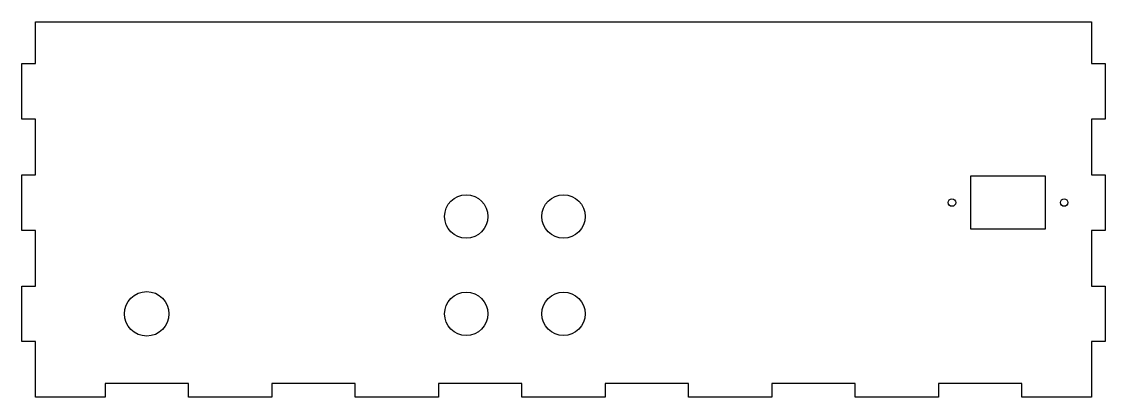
# Model space of a CAD drawing. Header units: millimetres. Extents: x -195 to 195, y 0 to 135.
import ezdxf

# ---------------------------------------------------------------- set-up
doc = ezdxf.new("R2010")
doc.units = ezdxf.units.MM
doc.layers.get('0').update_dxf_attribs({"linetype": 'CONTINUOUS'})

msp = doc.modelspace()

# ---------------------------------------------------------------- linework, layer by layer
for points in [[(-190, 0), (-190, 20), (-195, 20), (-195, 40), (-190, 40), (-190, 60), (-195, 60), (-195, 80), (-190, 80), (-190, 100), (-195, 100), (-195, 120), (-190, 120), (-190, 135), (190, 135), (190, 120), (195, 120), (195, 100), (190, 100), (190, 80), (195, 80), (195, 60), (190, 60), (190, 40), (195, 40), (195, 20), (190, 20), (190, 0), (165, 0), (165, 5), (135, 5), (135, 0), (105, 0), (105, 5), (75, 5), (75, 0), (45, 0), (45, 5), (15, 5), (15, 0), (-15, 0), (-15, 5), (-45, 5), (-45, 0), (-75, 0), (-75, 5), (-105, 5), (-105, 0), (-135, 0), (-135, 5), (-165, 5), (-165, 0)], [(146.5, 79.5), (146.5, 60.5), (173.5, 60.5), (173.5, 79.5)]]:
    msp.add_lwpolyline(points, close=True)
for centre, radius in [((-35, 65), 7.8), ((0, 65), 7.8), ((139.8, 70), 1.35), ((180.2, 70), 1.35), ((-150, 30), 8), ((-35, 30), 7.8), ((0, 30), 7.8)]:
    msp.add_circle(centre, radius)

doc.saveas('drawing.dxf')
